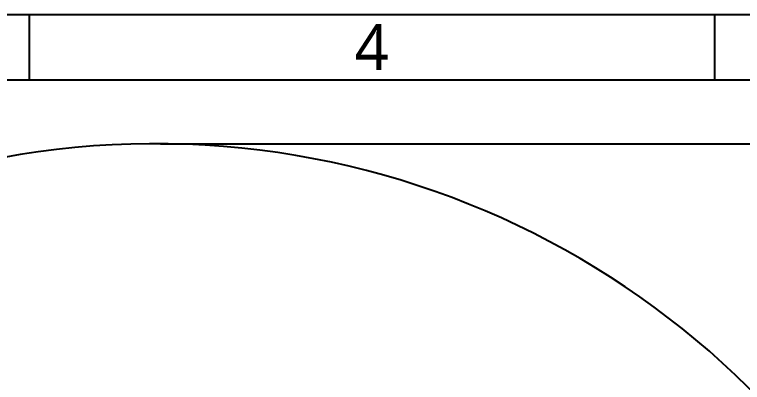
# Model space of a CAD drawing. Header units: millimetres. Extents: x 5828 to 7155, y 123 to 421.
# Drawn here: x 6891.4 to 6947.2, y 392.4 to 420.6 of the extents above; entities that cross this region are included whole.
import ezdxf
from ezdxf.enums import TextEntityAlignment as Align

# ---------------------------------------------------------------- set-up
doc = ezdxf.new("R2010")
doc.units = ezdxf.units.MM
for name, color, linetype in [('多重引线', 7, 'Continuous'), ('尺寸标注', 7, 'Continuous'), ('模板', 7, 'Continuous'), ('运动范围', 7, 'Continuous')]:
    doc.layers.add(name, color=color, linetype=linetype)
doc.styles.add('微软雅黑', font='msyh.ttc', dxfattribs={"height": 2})
doc.dimstyles.new('尺寸标注_1_30比例', dxfattribs={"dimtxt": 2.1, "dimasz": 1.7, "dimexe": 0.5, "dimexo": 0.4, "dimgap": 0.5, "dimtad": 1, "dimdec": 1, "dimlfac": 30, "dimdsep": 46, "dimtxsty": '微软雅黑', "dimcen": 0.09, "dimadec": 0, "dimazin": 0, "dimtp": 0.01, "dimtm": 0.01, "dimtfac": 1, "dimtdec": 1, "dimtofl": 0, "dimtmove": 0, "dimatfit": 3, "dimfxl": 1, "dimtolj": 1, "dimarcsym": 0})

# ---------------------------------------------------------------- blocks, each defined once
blk = doc.blocks.new('图纸页')
at = {"layer": '模板', "color": 2}
for p, q in [((6441.156, 420.623), (6441.156, 415.623)), ((6493.656, 420.623), (6493.656, 415.623))]:
    blk.add_line(p, q, dxfattribs=at)
for points in [[(6283.656, 123.623), (6283.656, 420.623), (6703.656, 420.623), (6703.656, 123.623)], [(6308.656, 128.623), (6308.656, 415.623), (6698.656, 415.623), (6698.656, 128.623)]]:
    blk.add_lwpolyline(points, close=True, dxfattribs=at)
at = {"layer": '模板', "color": 2, "style": '微软雅黑'}
blk.add_text('4', height=3.5, dxfattribs=at).set_placement((6467.406, 418.123), align=Align.MIDDLE_CENTER)
for tag, height, p in [('编号', 4, (6669.32, 150.508)), ('当前页', 1.667, (6668.109, 141.186)), ('总页数', 1.667, (6673.318, 141.186)), ('比例', 1.667, (6628.656, 133.623))]:
    blk.add_attdef(tag, text='', height=height, dxfattribs=at).set_placement(p, align=Align.MIDDLE)
blk = doc.blocks.new('*D1101')
at = {"layer": 'Defpoints', "color": 0}
for p in [(6902.201, 410.718), (6987.085, 410.718), (6902.734, 329.488)]:
    blk.add_point(p, dxfattribs=at)
at = {"layer": '尺寸标注', "color": 0, "lineweight": -2}
for p, q in [((6902.601, 410.718), (6987.585, 410.718)), ((6987.085, 331.188), (6987.085, 409.018)), ((6903.134, 329.488), (6987.585, 329.488))]:
    blk.add_line(p, q, dxfattribs=at)
at = {"layer": '尺寸标注', "color": 0}
for points in [[(6987.368, 409.018), (6986.801, 409.018), (6987.085, 410.718)], [(6986.801, 331.188), (6987.368, 331.188), (6987.085, 329.488)]]:
    blk.add_solid(points, dxfattribs=at)
at = {"layer": '尺寸标注', "color": 0, "insert": (6985.499, 370.103), "char_height": 2, "attachment_point": 5, "rotation": 90, "style": '微软雅黑'}
blk.add_mtext('\\A1;\\A1;{\\H1.05x;2437}', dxfattribs=at)

msp = doc.modelspace()

# ---------------------------------------------------------------- linework, layer by layer
at = {"layer": '运动范围'}
msp.add_arc((6902.2012, 346.1547), 64.5631, 295, 170, dxfattribs=at)

# ---------------------------------------------------------------- block references
at = {"layer": '多重引线'}
msp.add_blockref('图纸页', (451.3773, 0), dxfattribs=at)

# ---------------------------------------------------------------- dimensions: what is measured, and where the dimension line sits
at = {"layer": '尺寸标注'}
dim = msp.add_linear_dim(base=(6987.0845, 410.7178), p1=(6902.7335, 329.488), p2=(6902.2012, 410.7178), angle=90, text='\\A1;{\\H1.05x;2437}', dimstyle='尺寸标注_1_30比例', override={"dimtxsty": '微软雅黑'}, dxfattribs=at)
dim.commit()
dim.dimension.update_dxf_attribs({"geometry": '*D1101', "text_midpoint": (6985.4993, 370.1029)})

doc.saveas('drawing.dxf')
